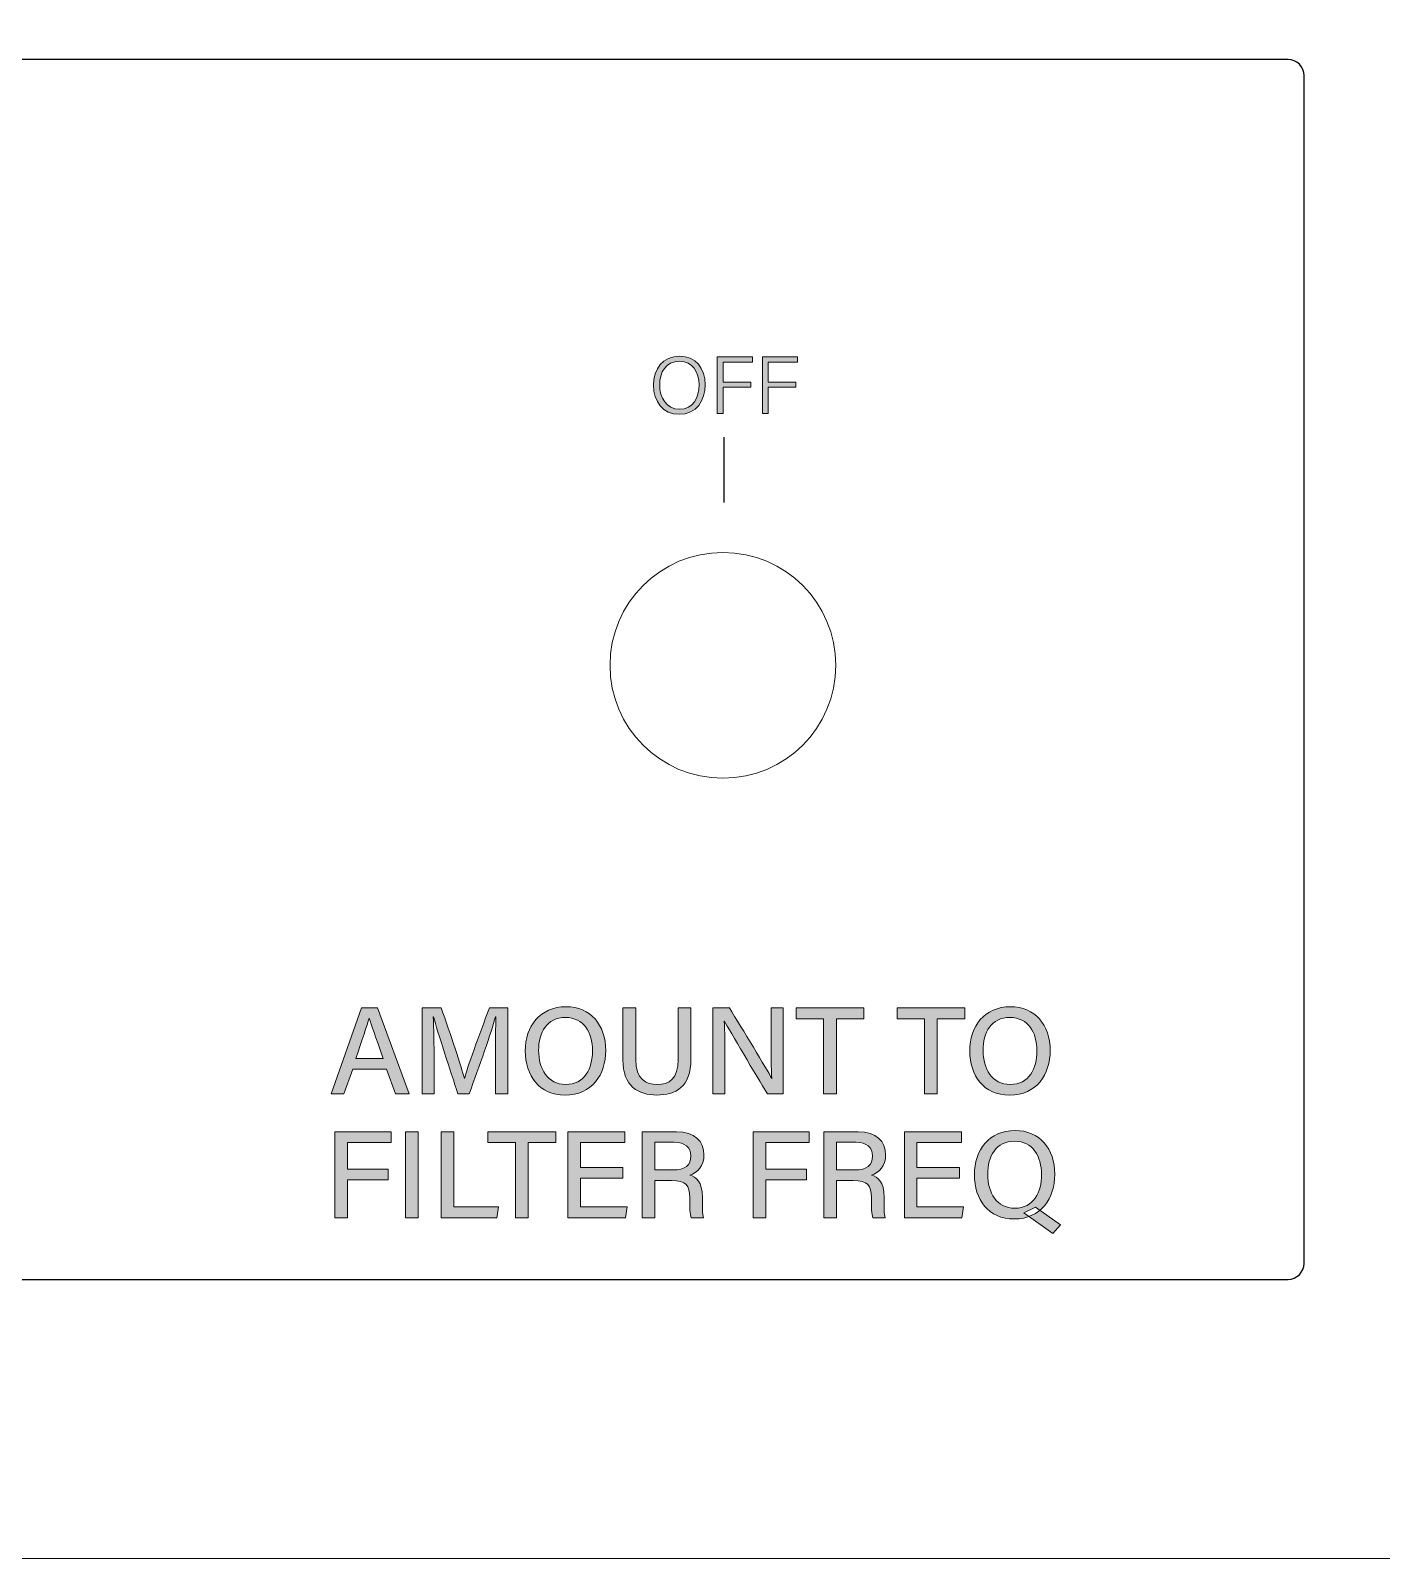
# Model space of a CAD drawing. Header units: millimetres. Extents: x 0 to 175, y 279 to 475.
# Drawn here: x 90.29 to 132.65, y 279.4 to 327.3 of the extents above; entities that cross this region are included whole.
import ezdxf

# ---------------------------------------------------------------- set-up
doc = ezdxf.new("R2010")
doc.units = ezdxf.units.MM
doc.header["$MEASUREMENT"] = 0
for name, color, linetype, lineweight in [('holes', 7, 'Continuous', 0), ('LINES', 7, 'Continuous', 0), ('new text', 7, 'Continuous', 0), ('outline', 7, 'Continuous', 0)]:
    doc.layers.add(name, color=color, linetype=linetype, lineweight=lineweight)

# ---------------------------------------------------------------- blocks, each defined once
blk = doc.blocks.new('Block_23')
at = {"layer": 'new text', "transparency": 33554687}
h = blk.add_hatch(color=7, dxfattribs=at)
h.dxf.hatch_style = 2
edge = h.paths.add_edge_path()
edge.add_spline(control_points=[(110.016, 316.191), (110.016, 315.794), (110.228, 315.431), (110.634, 315.431), (111.071, 315.431), (111.251, 315.79), (111.251, 316.192), (111.251, 316.591), (111.047, 316.935), (110.637, 316.935), (110.205, 316.935), (110.016, 316.581), (110.016, 316.191)], knot_values=[0, 0, 0, 0, 1, 1, 1, 2, 2, 2, 3, 3, 3, 4, 4, 4, 4], degree=3, periodic=0)
edge = h.paths.add_edge_path()
edge.add_spline(control_points=[(111.443, 316.195), (111.443, 315.709), (111.177, 315.271), (110.625, 315.271), (110.116, 315.271), (109.824, 315.674), (109.824, 316.183), (109.824, 316.687), (110.113, 317.095), (110.644, 317.095), (111.136, 317.095), (111.443, 316.716), (111.443, 316.195)], knot_values=[0, 0, 0, 0, 1, 1, 1, 2, 2, 2, 3, 3, 3, 4, 4, 4, 4], degree=3, periodic=0)
h = blk.add_hatch(color=7, dxfattribs=at)
h.dxf.hatch_style = 2
edge = h.paths.add_edge_path()
edge.add_spline(control_points=[(111.823, 317.07), (111.823, 317.07), (112.927, 317.07), (112.927, 317.07), (112.927, 317.07), (112.927, 316.91), (112.927, 316.91), (112.927, 316.91), (112.002, 316.91), (112.002, 316.91), (112.002, 316.91), (112.002, 316.283), (112.002, 316.283), (112.002, 316.283), (112.869, 316.283), (112.869, 316.283), (112.869, 316.283), (112.869, 316.122), (112.869, 316.122), (112.869, 316.122), (112.002, 316.122), (112.002, 316.122), (112.002, 316.122), (112.002, 315.296), (112.002, 315.296), (112.002, 315.296), (111.823, 315.296), (111.823, 315.296), (111.823, 315.296), (111.823, 317.07), (111.823, 317.07)], knot_values=[0, 0, 0, 0, 1, 1, 1, 2, 2, 2, 3, 3, 3, 4, 4, 4, 5, 5, 5, 6, 6, 6, 7, 7, 7, 8, 8, 8, 9, 9, 9, 10, 10, 10, 10], degree=3, periodic=0)
h = blk.add_hatch(color=7, dxfattribs=at)
h.dxf.hatch_style = 2
edge = h.paths.add_edge_path()
edge.add_spline(control_points=[(113.236, 317.07), (113.236, 317.07), (114.34, 317.07), (114.34, 317.07), (114.34, 317.07), (114.34, 316.91), (114.34, 316.91), (114.34, 316.91), (113.415, 316.91), (113.415, 316.91), (113.415, 316.91), (113.415, 316.283), (113.415, 316.283), (113.415, 316.283), (114.282, 316.283), (114.282, 316.283), (114.282, 316.283), (114.282, 316.122), (114.282, 316.122), (114.282, 316.122), (113.415, 316.122), (113.415, 316.122), (113.415, 316.122), (113.415, 315.296), (113.415, 315.296), (113.415, 315.296), (113.236, 315.296), (113.236, 315.296), (113.236, 315.296), (113.236, 317.07), (113.236, 317.07)], knot_values=[0, 0, 0, 0, 1, 1, 1, 2, 2, 2, 3, 3, 3, 4, 4, 4, 5, 5, 5, 6, 6, 6, 7, 7, 7, 8, 8, 8, 9, 9, 9, 10, 10, 10, 10], degree=3, periodic=0)
at = {"layer": 'new text'}
for points, knots in [([(111.443, 316.195), (111.443, 315.709), (111.177, 315.271), (110.625, 315.271), (110.116, 315.271), (109.824, 315.674), (109.824, 316.183), (109.824, 316.687), (110.113, 317.095), (110.644, 317.095), (111.136, 317.095), (111.443, 316.716), (111.443, 316.195)], [0, 0, 0, 0, 1, 1, 1, 2, 2, 2, 3, 3, 3, 4, 4, 4, 4]), ([(110.016, 316.191), (110.016, 315.794), (110.228, 315.431), (110.634, 315.431), (111.071, 315.431), (111.251, 315.79), (111.251, 316.192), (111.251, 316.591), (111.047, 316.935), (110.637, 316.935), (110.205, 316.935), (110.016, 316.581), (110.016, 316.191)], [0, 0, 0, 0, 1, 1, 1, 2, 2, 2, 3, 3, 3, 4, 4, 4, 4]), ([(111.823, 317.07), (111.823, 317.07), (112.927, 317.07), (112.927, 317.07), (112.927, 317.07), (112.927, 316.91), (112.927, 316.91), (112.927, 316.91), (112.002, 316.91), (112.002, 316.91), (112.002, 316.91), (112.002, 316.283), (112.002, 316.283), (112.002, 316.283), (112.869, 316.283), (112.869, 316.283), (112.869, 316.283), (112.869, 316.122), (112.869, 316.122), (112.869, 316.122), (112.002, 316.122), (112.002, 316.122), (112.002, 316.122), (112.002, 315.296), (112.002, 315.296), (112.002, 315.296), (111.823, 315.296), (111.823, 315.296), (111.823, 315.296), (111.823, 317.07), (111.823, 317.07)], [0, 0, 0, 0, 1, 1, 1, 2, 2, 2, 3, 3, 3, 4, 4, 4, 5, 5, 5, 6, 6, 6, 7, 7, 7, 8, 8, 8, 9, 9, 9, 10, 10, 10, 10]), ([(113.236, 317.07), (113.236, 317.07), (114.34, 317.07), (114.34, 317.07), (114.34, 317.07), (114.34, 316.91), (114.34, 316.91), (114.34, 316.91), (113.415, 316.91), (113.415, 316.91), (113.415, 316.91), (113.415, 316.283), (113.415, 316.283), (113.415, 316.283), (114.282, 316.283), (114.282, 316.283), (114.282, 316.283), (114.282, 316.122), (114.282, 316.122), (114.282, 316.122), (113.415, 316.122), (113.415, 316.122), (113.415, 316.122), (113.415, 315.296), (113.415, 315.296), (113.415, 315.296), (113.236, 315.296), (113.236, 315.296), (113.236, 315.296), (113.236, 317.07), (113.236, 317.07)], [0, 0, 0, 0, 1, 1, 1, 2, 2, 2, 3, 3, 3, 4, 4, 4, 5, 5, 5, 6, 6, 6, 7, 7, 7, 8, 8, 8, 9, 9, 9, 10, 10, 10, 10])]:
    blk.add_open_spline(points, degree=3, knots=knots, dxfattribs=at)
blk = doc.blocks.new('Block_27')
at = {"layer": 'new text', "transparency": 33554687}
h = blk.add_hatch(color=7, dxfattribs=at)
h.dxf.hatch_style = 2
edge = h.paths.add_edge_path()
edge.add_spline(control_points=[(101.351, 295.075), (101.107, 295.757), (100.969, 296.131), (100.909, 296.343), (100.909, 296.343), (100.905, 296.343), (100.905, 296.343), (100.839, 296.108), (100.686, 295.658), (100.489, 295.075), (100.489, 295.075), (101.351, 295.075), (101.351, 295.075)], knot_values=[0, 0, 0, 0, 1, 1, 1, 2, 2, 2, 3, 3, 3, 4, 4, 4, 4], degree=3, periodic=0)
edge = h.paths.add_edge_path()
edge.add_spline(control_points=[(100.391, 294.736), (100.391, 294.736), (100.116, 293.963), (100.116, 293.963), (100.116, 293.963), (99.719, 293.963), (99.719, 293.963), (99.719, 293.963), (100.671, 296.658), (100.671, 296.658), (100.671, 296.658), (101.166, 296.658), (101.166, 296.658), (101.166, 296.658), (102.158, 293.963), (102.158, 293.963), (102.158, 293.963), (101.734, 293.963), (101.734, 293.963), (101.734, 293.963), (101.449, 294.736), (101.449, 294.736), (101.449, 294.736), (100.391, 294.736), (100.391, 294.736)], knot_values=[0, 0, 0, 0, 1, 1, 1, 2, 2, 2, 3, 3, 3, 4, 4, 4, 5, 5, 5, 6, 6, 6, 7, 7, 7, 8, 8, 8, 8], degree=3, periodic=0)
h = blk.add_hatch(color=7, dxfattribs=at)
h.dxf.hatch_style = 2
edge = h.paths.add_edge_path()
edge.add_spline(control_points=[(104.865, 295.086), (104.865, 295.578), (104.871, 296.089), (104.882, 296.376), (104.882, 296.376), (104.867, 296.376), (104.867, 296.376), (104.75, 295.918), (104.345, 294.81), (104.045, 293.963), (104.045, 293.963), (103.691, 293.963), (103.691, 293.963), (103.465, 294.662), (103.046, 295.907), (102.925, 296.382), (102.925, 296.382), (102.912, 296.382), (102.912, 296.382), (102.933, 296.07), (102.943, 295.479), (102.943, 295.017), (102.943, 295.017), (102.943, 293.963), (102.943, 293.963), (102.943, 293.963), (102.569, 293.963), (102.569, 293.963), (102.569, 293.963), (102.569, 296.658), (102.569, 296.658), (102.569, 296.658), (103.166, 296.658), (103.166, 296.658), (103.454, 295.847), (103.802, 294.805), (103.892, 294.45), (103.892, 294.45), (103.898, 294.45), (103.898, 294.45), (103.962, 294.728), (104.377, 295.867), (104.676, 296.658), (104.676, 296.658), (105.254, 296.658), (105.254, 296.658), (105.254, 296.658), (105.254, 293.963), (105.254, 293.963), (105.254, 293.963), (104.865, 293.963), (104.865, 293.963), (104.865, 293.963), (104.865, 295.086), (104.865, 295.086)], knot_values=[0, 0, 0, 0, 1, 1, 1, 2, 2, 2, 3, 3, 3, 4, 4, 4, 5, 5, 5, 6, 6, 6, 7, 7, 7, 8, 8, 8, 9, 9, 9, 10, 10, 10, 11, 11, 11, 12, 12, 12, 13, 13, 13, 14, 14, 14, 15, 15, 15, 16, 16, 16, 17, 17, 17, 18, 18, 18, 18], degree=3, periodic=0)
h = blk.add_hatch(color=7, dxfattribs=at)
h.dxf.hatch_style = 2
edge = h.paths.add_edge_path()
edge.add_spline(control_points=[(106.22, 295.322), (106.22, 294.75), (106.505, 294.261), (107.065, 294.261), (107.671, 294.261), (107.908, 294.761), (107.908, 295.319), (107.908, 295.886), (107.639, 296.36), (107.064, 296.36), (106.477, 296.36), (106.22, 295.888), (106.22, 295.322)], knot_values=[0, 0, 0, 0, 1, 1, 1, 2, 2, 2, 3, 3, 3, 4, 4, 4, 4], degree=3, periodic=0)
edge = h.paths.add_edge_path()
edge.add_spline(control_points=[(108.325, 295.325), (108.325, 294.582), (107.903, 293.924), (107.048, 293.924), (106.245, 293.924), (105.802, 294.538), (105.802, 295.311), (105.802, 296.084), (106.261, 296.697), (107.081, 296.697), (107.845, 296.697), (108.325, 296.131), (108.325, 295.325)], knot_values=[0, 0, 0, 0, 1, 1, 1, 2, 2, 2, 3, 3, 3, 4, 4, 4, 4], degree=3, periodic=0)
h = blk.add_hatch(color=7, dxfattribs=at)
h.dxf.hatch_style = 2
edge = h.paths.add_edge_path()
edge.add_spline(control_points=[(109.265, 296.658), (109.265, 296.658), (109.265, 295.039), (109.265, 295.039), (109.265, 294.425), (109.598, 294.256), (109.933, 294.256), (110.324, 294.256), (110.595, 294.441), (110.595, 295.039), (110.595, 295.039), (110.595, 296.658), (110.595, 296.658), (110.595, 296.658), (110.997, 296.658), (110.997, 296.658), (110.997, 296.658), (110.997, 295.06), (110.997, 295.06), (110.997, 294.176), (110.502, 293.928), (109.926, 293.928), (109.355, 293.928), (108.861, 294.195), (108.861, 295.037), (108.861, 295.037), (108.861, 296.658), (108.861, 296.658), (108.861, 296.658), (109.265, 296.658), (109.265, 296.658)], knot_values=[0, 0, 0, 0, 1, 1, 1, 2, 2, 2, 3, 3, 3, 4, 4, 4, 5, 5, 5, 6, 6, 6, 7, 7, 7, 8, 8, 8, 9, 9, 9, 10, 10, 10, 10], degree=3, periodic=0)
h = blk.add_hatch(color=7, dxfattribs=at)
h.dxf.hatch_style = 2
edge = h.paths.add_edge_path()
edge.add_spline(control_points=[(111.685, 293.963), (111.685, 293.963), (111.685, 296.658), (111.685, 296.658), (111.685, 296.658), (112.205, 296.658), (112.205, 296.658), (112.582, 296.033), (113.382, 294.739), (113.528, 294.446), (113.528, 294.446), (113.533, 294.446), (113.533, 294.446), (113.507, 294.78), (113.509, 295.213), (113.509, 295.654), (113.509, 295.654), (113.509, 296.658), (113.509, 296.658), (113.509, 296.658), (113.883, 296.658), (113.883, 296.658), (113.883, 296.658), (113.883, 293.963), (113.883, 293.963), (113.883, 293.963), (113.393, 293.963), (113.393, 293.963), (113.049, 294.537), (112.207, 295.944), (112.045, 296.248), (112.045, 296.248), (112.04, 296.248), (112.04, 296.248), (112.059, 295.954), (112.06, 295.479), (112.06, 294.993), (112.06, 294.993), (112.06, 293.963), (112.06, 293.963), (112.06, 293.963), (111.685, 293.963), (111.685, 293.963)], knot_values=[0, 0, 0, 0, 1, 1, 1, 2, 2, 2, 3, 3, 3, 4, 4, 4, 5, 5, 5, 6, 6, 6, 7, 7, 7, 8, 8, 8, 9, 9, 9, 10, 10, 10, 11, 11, 11, 12, 12, 12, 13, 13, 13, 14, 14, 14, 14], degree=3, periodic=0)
h = blk.add_hatch(color=7, dxfattribs=at)
h.dxf.hatch_style = 2
edge = h.paths.add_edge_path()
edge.add_spline(control_points=[(115.155, 296.32), (115.155, 296.32), (114.294, 296.32), (114.294, 296.32), (114.294, 296.32), (114.294, 296.658), (114.294, 296.658), (114.294, 296.658), (116.418, 296.658), (116.418, 296.658), (116.418, 296.658), (116.418, 296.32), (116.418, 296.32), (116.418, 296.32), (115.557, 296.32), (115.557, 296.32), (115.557, 296.32), (115.557, 293.963), (115.557, 293.963), (115.557, 293.963), (115.155, 293.963), (115.155, 293.963), (115.155, 293.963), (115.155, 296.32), (115.155, 296.32)], knot_values=[0, 0, 0, 0, 1, 1, 1, 2, 2, 2, 3, 3, 3, 4, 4, 4, 5, 5, 5, 6, 6, 6, 7, 7, 7, 8, 8, 8, 8], degree=3, periodic=0)
h = blk.add_hatch(color=7, dxfattribs=at)
h.dxf.hatch_style = 2
edge = h.paths.add_edge_path()
edge.add_spline(control_points=[(118.318, 296.32), (118.318, 296.32), (117.457, 296.32), (117.457, 296.32), (117.457, 296.32), (117.457, 296.658), (117.457, 296.658), (117.457, 296.658), (119.581, 296.658), (119.581, 296.658), (119.581, 296.658), (119.581, 296.32), (119.581, 296.32), (119.581, 296.32), (118.72, 296.32), (118.72, 296.32), (118.72, 296.32), (118.72, 293.963), (118.72, 293.963), (118.72, 293.963), (118.318, 293.963), (118.318, 293.963), (118.318, 293.963), (118.318, 296.32), (118.318, 296.32)], knot_values=[0, 0, 0, 0, 1, 1, 1, 2, 2, 2, 3, 3, 3, 4, 4, 4, 5, 5, 5, 6, 6, 6, 7, 7, 7, 8, 8, 8, 8], degree=3, periodic=0)
h = blk.add_hatch(color=7, dxfattribs=at)
h.dxf.hatch_style = 2
edge = h.paths.add_edge_path()
edge.add_spline(control_points=[(120.155, 295.322), (120.155, 294.75), (120.44, 294.261), (121, 294.261), (121.606, 294.261), (121.843, 294.761), (121.843, 295.319), (121.843, 295.886), (121.574, 296.36), (120.999, 296.36), (120.412, 296.36), (120.155, 295.888), (120.155, 295.322)], knot_values=[0, 0, 0, 0, 1, 1, 1, 2, 2, 2, 3, 3, 3, 4, 4, 4, 4], degree=3, periodic=0)
edge = h.paths.add_edge_path()
edge.add_spline(control_points=[(122.26, 295.325), (122.26, 294.582), (121.838, 293.924), (120.983, 293.924), (120.18, 293.924), (119.737, 294.538), (119.737, 295.311), (119.737, 296.084), (120.196, 296.697), (121.016, 296.697), (121.78, 296.697), (122.26, 296.131), (122.26, 295.325)], knot_values=[0, 0, 0, 0, 1, 1, 1, 2, 2, 2, 3, 3, 3, 4, 4, 4, 4], degree=3, periodic=0)
h = blk.add_hatch(color=7, dxfattribs=at)
h.dxf.hatch_style = 2
edge = h.paths.add_edge_path()
edge.add_spline(control_points=[(99.832, 292.778), (99.832, 292.778), (101.592, 292.778), (101.592, 292.778), (101.592, 292.778), (101.592, 292.439), (101.592, 292.439), (101.592, 292.439), (100.225, 292.439), (100.225, 292.439), (100.225, 292.439), (100.225, 291.605), (100.225, 291.605), (100.225, 291.605), (101.506, 291.605), (101.506, 291.605), (101.506, 291.605), (101.506, 291.266), (101.506, 291.266), (101.506, 291.266), (100.225, 291.266), (100.225, 291.266), (100.225, 291.266), (100.225, 290.082), (100.225, 290.082), (100.225, 290.082), (99.832, 290.082), (99.832, 290.082), (99.832, 290.082), (99.832, 292.778), (99.832, 292.778)], knot_values=[0, 0, 0, 0, 1, 1, 1, 2, 2, 2, 3, 3, 3, 4, 4, 4, 5, 5, 5, 6, 6, 6, 7, 7, 7, 8, 8, 8, 9, 9, 9, 10, 10, 10, 10], degree=3, periodic=0)
h = blk.add_hatch(color=7, dxfattribs=at)
h.dxf.hatch_style = 2
edge = h.paths.add_edge_path()
edge.add_spline(control_points=[(102.447, 292.778), (102.447, 292.778), (102.447, 290.082), (102.447, 290.082), (102.447, 290.082), (102.047, 290.082), (102.047, 290.082), (102.047, 290.082), (102.047, 292.778), (102.047, 292.778), (102.047, 292.778), (102.447, 292.778), (102.447, 292.778)], knot_values=[0, 0, 0, 0, 1, 1, 1, 2, 2, 2, 3, 3, 3, 4, 4, 4, 4], degree=3, periodic=0)
h = blk.add_hatch(color=7, dxfattribs=at)
h.dxf.hatch_style = 2
edge = h.paths.add_edge_path()
edge.add_spline(control_points=[(103.165, 292.778), (103.165, 292.778), (103.565, 292.778), (103.565, 292.778), (103.565, 292.778), (103.565, 290.421), (103.565, 290.421), (103.565, 290.421), (104.959, 290.421), (104.959, 290.421), (104.959, 290.421), (104.906, 290.082), (104.906, 290.082), (104.906, 290.082), (103.165, 290.082), (103.165, 290.082), (103.165, 290.082), (103.165, 292.778), (103.165, 292.778)], knot_values=[0, 0, 0, 0, 1, 1, 1, 2, 2, 2, 3, 3, 3, 4, 4, 4, 5, 5, 5, 6, 6, 6, 6], degree=3, periodic=0)
h = blk.add_hatch(color=7, dxfattribs=at)
h.dxf.hatch_style = 2
edge = h.paths.add_edge_path()
edge.add_spline(control_points=[(105.494, 292.439), (105.494, 292.439), (104.633, 292.439), (104.633, 292.439), (104.633, 292.439), (104.633, 292.778), (104.633, 292.778), (104.633, 292.778), (106.758, 292.778), (106.758, 292.778), (106.758, 292.778), (106.758, 292.439), (106.758, 292.439), (106.758, 292.439), (105.897, 292.439), (105.897, 292.439), (105.897, 292.439), (105.897, 290.082), (105.897, 290.082), (105.897, 290.082), (105.494, 290.082), (105.494, 290.082), (105.494, 290.082), (105.494, 292.439), (105.494, 292.439)], knot_values=[0, 0, 0, 0, 1, 1, 1, 2, 2, 2, 3, 3, 3, 4, 4, 4, 5, 5, 5, 6, 6, 6, 7, 7, 7, 8, 8, 8, 8], degree=3, periodic=0)
h = blk.add_hatch(color=7, dxfattribs=at)
h.dxf.hatch_style = 2
edge = h.paths.add_edge_path()
edge.add_spline(control_points=[(108.861, 291.324), (108.861, 291.324), (107.53, 291.324), (107.53, 291.324), (107.53, 291.324), (107.53, 290.421), (107.53, 290.421), (107.53, 290.421), (108.992, 290.421), (108.992, 290.421), (108.992, 290.421), (108.942, 290.082), (108.942, 290.082), (108.942, 290.082), (107.139, 290.082), (107.139, 290.082), (107.139, 290.082), (107.139, 292.778), (107.139, 292.778), (107.139, 292.778), (108.924, 292.778), (108.924, 292.778), (108.924, 292.778), (108.924, 292.439), (108.924, 292.439), (108.924, 292.439), (107.53, 292.439), (107.53, 292.439), (107.53, 292.439), (107.53, 291.662), (107.53, 291.662), (107.53, 291.662), (108.861, 291.662), (108.861, 291.662), (108.861, 291.662), (108.861, 291.324), (108.861, 291.324)], knot_values=[0, 0, 0, 0, 1, 1, 1, 2, 2, 2, 3, 3, 3, 4, 4, 4, 5, 5, 5, 6, 6, 6, 7, 7, 7, 8, 8, 8, 9, 9, 9, 10, 10, 10, 11, 11, 11, 12, 12, 12, 12], degree=3, periodic=0)
h = blk.add_hatch(color=7, dxfattribs=at)
h.dxf.hatch_style = 2
edge = h.paths.add_edge_path()
edge.add_spline(control_points=[(109.862, 291.581), (109.862, 291.581), (110.43, 291.581), (110.43, 291.581), (110.824, 291.581), (110.994, 291.729), (110.994, 292.017), (110.994, 292.291), (110.816, 292.446), (110.465, 292.446), (110.465, 292.446), (109.862, 292.446), (109.862, 292.446), (109.862, 292.446), (109.862, 291.581), (109.862, 291.581)], knot_values=[0, 0, 0, 0, 1, 1, 1, 2, 2, 2, 3, 3, 3, 4, 4, 4, 5, 5, 5, 5], degree=3, periodic=0)
edge = h.paths.add_edge_path()
edge.add_spline(control_points=[(109.862, 291.249), (109.862, 291.249), (109.862, 290.082), (109.862, 290.082), (109.862, 290.082), (109.467, 290.082), (109.467, 290.082), (109.467, 290.082), (109.467, 292.778), (109.467, 292.778), (109.467, 292.778), (110.545, 292.778), (110.545, 292.778), (111.105, 292.778), (111.405, 292.473), (111.405, 292.053), (111.405, 291.701), (111.204, 291.491), (110.958, 291.418), (111.162, 291.361), (111.355, 291.202), (111.355, 290.731), (111.355, 290.731), (111.355, 290.612), (111.355, 290.612), (111.355, 290.427), (111.348, 290.198), (111.392, 290.082), (111.392, 290.082), (111.005, 290.082), (111.005, 290.082), (110.957, 290.199), (110.958, 290.407), (110.958, 290.666), (110.958, 290.666), (110.958, 290.72), (110.958, 290.72), (110.958, 291.087), (110.856, 291.249), (110.382, 291.249), (110.382, 291.249), (109.862, 291.249), (109.862, 291.249)], knot_values=[0, 0, 0, 0, 1, 1, 1, 2, 2, 2, 3, 3, 3, 4, 4, 4, 5, 5, 5, 6, 6, 6, 7, 7, 7, 8, 8, 8, 9, 9, 9, 10, 10, 10, 11, 11, 11, 12, 12, 12, 13, 13, 13, 14, 14, 14, 14], degree=3, periodic=0)
h = blk.add_hatch(color=7, dxfattribs=at)
h.dxf.hatch_style = 2
edge = h.paths.add_edge_path()
edge.add_spline(control_points=[(112.948, 292.778), (112.948, 292.778), (114.708, 292.778), (114.708, 292.778), (114.708, 292.778), (114.708, 292.439), (114.708, 292.439), (114.708, 292.439), (113.341, 292.439), (113.341, 292.439), (113.341, 292.439), (113.341, 291.605), (113.341, 291.605), (113.341, 291.605), (114.622, 291.605), (114.622, 291.605), (114.622, 291.605), (114.622, 291.266), (114.622, 291.266), (114.622, 291.266), (113.341, 291.266), (113.341, 291.266), (113.341, 291.266), (113.341, 290.082), (113.341, 290.082), (113.341, 290.082), (112.948, 290.082), (112.948, 290.082), (112.948, 290.082), (112.948, 292.778), (112.948, 292.778)], knot_values=[0, 0, 0, 0, 1, 1, 1, 2, 2, 2, 3, 3, 3, 4, 4, 4, 5, 5, 5, 6, 6, 6, 7, 7, 7, 8, 8, 8, 9, 9, 9, 10, 10, 10, 10], degree=3, periodic=0)
h = blk.add_hatch(color=7, dxfattribs=at)
h.dxf.hatch_style = 2
edge = h.paths.add_edge_path()
edge.add_spline(control_points=[(115.559, 291.581), (115.559, 291.581), (116.126, 291.581), (116.126, 291.581), (116.521, 291.581), (116.691, 291.729), (116.691, 292.017), (116.691, 292.291), (116.512, 292.446), (116.162, 292.446), (116.162, 292.446), (115.559, 292.446), (115.559, 292.446), (115.559, 292.446), (115.559, 291.581), (115.559, 291.581)], knot_values=[0, 0, 0, 0, 1, 1, 1, 2, 2, 2, 3, 3, 3, 4, 4, 4, 5, 5, 5, 5], degree=3, periodic=0)
edge = h.paths.add_edge_path()
edge.add_spline(control_points=[(115.559, 291.249), (115.559, 291.249), (115.559, 290.082), (115.559, 290.082), (115.559, 290.082), (115.164, 290.082), (115.164, 290.082), (115.164, 290.082), (115.164, 292.778), (115.164, 292.778), (115.164, 292.778), (116.242, 292.778), (116.242, 292.778), (116.802, 292.778), (117.101, 292.473), (117.101, 292.053), (117.101, 291.701), (116.901, 291.491), (116.655, 291.418), (116.858, 291.361), (117.052, 291.202), (117.052, 290.731), (117.052, 290.731), (117.052, 290.612), (117.052, 290.612), (117.052, 290.427), (117.045, 290.198), (117.088, 290.082), (117.088, 290.082), (116.702, 290.082), (116.702, 290.082), (116.653, 290.199), (116.654, 290.407), (116.654, 290.666), (116.654, 290.666), (116.654, 290.72), (116.654, 290.72), (116.654, 291.087), (116.552, 291.249), (116.078, 291.249), (116.078, 291.249), (115.559, 291.249), (115.559, 291.249)], knot_values=[0, 0, 0, 0, 1, 1, 1, 2, 2, 2, 3, 3, 3, 4, 4, 4, 5, 5, 5, 6, 6, 6, 7, 7, 7, 8, 8, 8, 9, 9, 9, 10, 10, 10, 11, 11, 11, 12, 12, 12, 13, 13, 13, 14, 14, 14, 14], degree=3, periodic=0)
h = blk.add_hatch(color=7, dxfattribs=at)
h.dxf.hatch_style = 2
edge = h.paths.add_edge_path()
edge.add_spline(control_points=[(119.412, 291.324), (119.412, 291.324), (118.081, 291.324), (118.081, 291.324), (118.081, 291.324), (118.081, 290.421), (118.081, 290.421), (118.081, 290.421), (119.544, 290.421), (119.544, 290.421), (119.544, 290.421), (119.493, 290.082), (119.493, 290.082), (119.493, 290.082), (117.69, 290.082), (117.69, 290.082), (117.69, 290.082), (117.69, 292.778), (117.69, 292.778), (117.69, 292.778), (119.475, 292.778), (119.475, 292.778), (119.475, 292.778), (119.475, 292.439), (119.475, 292.439), (119.475, 292.439), (118.081, 292.439), (118.081, 292.439), (118.081, 292.439), (118.081, 291.662), (118.081, 291.662), (118.081, 291.662), (119.412, 291.662), (119.412, 291.662), (119.412, 291.662), (119.412, 291.324), (119.412, 291.324)], knot_values=[0, 0, 0, 0, 1, 1, 1, 2, 2, 2, 3, 3, 3, 4, 4, 4, 5, 5, 5, 6, 6, 6, 7, 7, 7, 8, 8, 8, 9, 9, 9, 10, 10, 10, 11, 11, 11, 12, 12, 12, 12], degree=3, periodic=0)
h = blk.add_hatch(color=7, dxfattribs=at)
h.dxf.hatch_style = 2
edge = h.paths.add_edge_path()
edge.add_spline(control_points=[(121.797, 290.418), (121.797, 290.418), (122.586, 289.863), (122.586, 289.863), (122.586, 289.863), (122.346, 289.587), (122.346, 289.587), (122.346, 289.587), (121.429, 290.233), (121.429, 290.233), (121.429, 290.233), (121.797, 290.418), (121.797, 290.418)], knot_values=[0, 0, 0, 0, 1, 1, 1, 2, 2, 2, 3, 3, 3, 4, 4, 4, 4], degree=3, periodic=0)
edge = h.paths.add_edge_path()
edge.add_spline(control_points=[(120.3, 291.442), (120.3, 290.87), (120.586, 290.38), (121.146, 290.38), (121.751, 290.38), (121.988, 290.881), (121.988, 291.439), (121.988, 292.006), (121.719, 292.48), (121.145, 292.48), (120.557, 292.48), (120.3, 292.007), (120.3, 291.442)], knot_values=[0, 0, 0, 0, 1, 1, 1, 2, 2, 2, 3, 3, 3, 4, 4, 4, 4], degree=3, periodic=0)
edge = h.paths.add_edge_path()
edge.add_spline(control_points=[(122.405, 291.444), (122.405, 290.701), (121.983, 290.043), (121.129, 290.043), (120.325, 290.043), (119.883, 290.657), (119.883, 291.43), (119.883, 292.204), (120.342, 292.817), (121.161, 292.817), (121.926, 292.817), (122.405, 292.25), (122.405, 291.444)], knot_values=[0, 0, 0, 0, 1, 1, 1, 2, 2, 2, 3, 3, 3, 4, 4, 4, 4], degree=3, periodic=0)
at = {"layer": 'new text'}
for points, knots in [([(100.391, 294.736), (100.391, 294.736), (100.116, 293.963), (100.116, 293.963), (100.116, 293.963), (99.719, 293.963), (99.719, 293.963), (99.719, 293.963), (100.671, 296.658), (100.671, 296.658), (100.671, 296.658), (101.166, 296.658), (101.166, 296.658), (101.166, 296.658), (102.158, 293.963), (102.158, 293.963), (102.158, 293.963), (101.734, 293.963), (101.734, 293.963), (101.734, 293.963), (101.449, 294.736), (101.449, 294.736), (101.449, 294.736), (100.391, 294.736), (100.391, 294.736)], [0, 0, 0, 0, 1, 1, 1, 2, 2, 2, 3, 3, 3, 4, 4, 4, 5, 5, 5, 6, 6, 6, 7, 7, 7, 8, 8, 8, 8]), ([(104.865, 295.086), (104.865, 295.578), (104.871, 296.089), (104.882, 296.376), (104.882, 296.376), (104.867, 296.376), (104.867, 296.376), (104.75, 295.918), (104.345, 294.81), (104.045, 293.963), (104.045, 293.963), (103.691, 293.963), (103.691, 293.963), (103.465, 294.662), (103.046, 295.907), (102.925, 296.382), (102.925, 296.382), (102.912, 296.382), (102.912, 296.382), (102.933, 296.07), (102.943, 295.479), (102.943, 295.017), (102.943, 295.017), (102.943, 293.963), (102.943, 293.963), (102.943, 293.963), (102.569, 293.963), (102.569, 293.963), (102.569, 293.963), (102.569, 296.658), (102.569, 296.658), (102.569, 296.658), (103.166, 296.658), (103.166, 296.658), (103.454, 295.847), (103.802, 294.805), (103.892, 294.45), (103.892, 294.45), (103.898, 294.45), (103.898, 294.45), (103.962, 294.728), (104.377, 295.867), (104.676, 296.658), (104.676, 296.658), (105.254, 296.658), (105.254, 296.658), (105.254, 296.658), (105.254, 293.963), (105.254, 293.963), (105.254, 293.963), (104.865, 293.963), (104.865, 293.963), (104.865, 293.963), (104.865, 295.086), (104.865, 295.086)], [0, 0, 0, 0, 1, 1, 1, 2, 2, 2, 3, 3, 3, 4, 4, 4, 5, 5, 5, 6, 6, 6, 7, 7, 7, 8, 8, 8, 9, 9, 9, 10, 10, 10, 11, 11, 11, 12, 12, 12, 13, 13, 13, 14, 14, 14, 15, 15, 15, 16, 16, 16, 17, 17, 17, 18, 18, 18, 18]), ([(108.325, 295.325), (108.325, 294.582), (107.903, 293.924), (107.048, 293.924), (106.245, 293.924), (105.802, 294.538), (105.802, 295.311), (105.802, 296.084), (106.261, 296.697), (107.081, 296.697), (107.845, 296.697), (108.325, 296.131), (108.325, 295.325)], [0, 0, 0, 0, 1, 1, 1, 2, 2, 2, 3, 3, 3, 4, 4, 4, 4]), ([(109.265, 296.658), (109.265, 296.658), (109.265, 295.039), (109.265, 295.039), (109.265, 294.425), (109.598, 294.256), (109.933, 294.256), (110.324, 294.256), (110.595, 294.441), (110.595, 295.039), (110.595, 295.039), (110.595, 296.658), (110.595, 296.658), (110.595, 296.658), (110.997, 296.658), (110.997, 296.658), (110.997, 296.658), (110.997, 295.06), (110.997, 295.06), (110.997, 294.176), (110.502, 293.928), (109.926, 293.928), (109.355, 293.928), (108.861, 294.195), (108.861, 295.037), (108.861, 295.037), (108.861, 296.658), (108.861, 296.658), (108.861, 296.658), (109.265, 296.658), (109.265, 296.658)], [0, 0, 0, 0, 1, 1, 1, 2, 2, 2, 3, 3, 3, 4, 4, 4, 5, 5, 5, 6, 6, 6, 7, 7, 7, 8, 8, 8, 9, 9, 9, 10, 10, 10, 10]), ([(111.685, 293.963), (111.685, 293.963), (111.685, 296.658), (111.685, 296.658), (111.685, 296.658), (112.205, 296.658), (112.205, 296.658), (112.582, 296.033), (113.382, 294.739), (113.528, 294.446), (113.528, 294.446), (113.533, 294.446), (113.533, 294.446), (113.507, 294.78), (113.509, 295.213), (113.509, 295.654), (113.509, 295.654), (113.509, 296.658), (113.509, 296.658), (113.509, 296.658), (113.883, 296.658), (113.883, 296.658), (113.883, 296.658), (113.883, 293.963), (113.883, 293.963), (113.883, 293.963), (113.393, 293.963), (113.393, 293.963), (113.049, 294.537), (112.207, 295.944), (112.045, 296.248), (112.045, 296.248), (112.04, 296.248), (112.04, 296.248), (112.059, 295.954), (112.06, 295.479), (112.06, 294.993), (112.06, 294.993), (112.06, 293.963), (112.06, 293.963), (112.06, 293.963), (111.685, 293.963), (111.685, 293.963)], [0, 0, 0, 0, 1, 1, 1, 2, 2, 2, 3, 3, 3, 4, 4, 4, 5, 5, 5, 6, 6, 6, 7, 7, 7, 8, 8, 8, 9, 9, 9, 10, 10, 10, 11, 11, 11, 12, 12, 12, 13, 13, 13, 14, 14, 14, 14]), ([(115.155, 296.32), (115.155, 296.32), (114.294, 296.32), (114.294, 296.32), (114.294, 296.32), (114.294, 296.658), (114.294, 296.658), (114.294, 296.658), (116.418, 296.658), (116.418, 296.658), (116.418, 296.658), (116.418, 296.32), (116.418, 296.32), (116.418, 296.32), (115.557, 296.32), (115.557, 296.32), (115.557, 296.32), (115.557, 293.963), (115.557, 293.963), (115.557, 293.963), (115.155, 293.963), (115.155, 293.963), (115.155, 293.963), (115.155, 296.32), (115.155, 296.32)], [0, 0, 0, 0, 1, 1, 1, 2, 2, 2, 3, 3, 3, 4, 4, 4, 5, 5, 5, 6, 6, 6, 7, 7, 7, 8, 8, 8, 8]), ([(118.318, 296.32), (118.318, 296.32), (117.457, 296.32), (117.457, 296.32), (117.457, 296.32), (117.457, 296.658), (117.457, 296.658), (117.457, 296.658), (119.581, 296.658), (119.581, 296.658), (119.581, 296.658), (119.581, 296.32), (119.581, 296.32), (119.581, 296.32), (118.72, 296.32), (118.72, 296.32), (118.72, 296.32), (118.72, 293.963), (118.72, 293.963), (118.72, 293.963), (118.318, 293.963), (118.318, 293.963), (118.318, 293.963), (118.318, 296.32), (118.318, 296.32)], [0, 0, 0, 0, 1, 1, 1, 2, 2, 2, 3, 3, 3, 4, 4, 4, 5, 5, 5, 6, 6, 6, 7, 7, 7, 8, 8, 8, 8]), ([(122.26, 295.325), (122.26, 294.582), (121.838, 293.924), (120.983, 293.924), (120.18, 293.924), (119.737, 294.538), (119.737, 295.311), (119.737, 296.084), (120.196, 296.697), (121.016, 296.697), (121.78, 296.697), (122.26, 296.131), (122.26, 295.325)], [0, 0, 0, 0, 1, 1, 1, 2, 2, 2, 3, 3, 3, 4, 4, 4, 4]), ([(101.351, 295.075), (101.107, 295.757), (100.969, 296.131), (100.909, 296.343), (100.909, 296.343), (100.905, 296.343), (100.905, 296.343), (100.839, 296.108), (100.686, 295.658), (100.489, 295.075), (100.489, 295.075), (101.351, 295.075), (101.351, 295.075)], [0, 0, 0, 0, 1, 1, 1, 2, 2, 2, 3, 3, 3, 4, 4, 4, 4]), ([(106.22, 295.322), (106.22, 294.75), (106.505, 294.261), (107.065, 294.261), (107.671, 294.261), (107.908, 294.761), (107.908, 295.319), (107.908, 295.886), (107.639, 296.36), (107.064, 296.36), (106.477, 296.36), (106.22, 295.888), (106.22, 295.322)], [0, 0, 0, 0, 1, 1, 1, 2, 2, 2, 3, 3, 3, 4, 4, 4, 4]), ([(120.155, 295.322), (120.155, 294.75), (120.44, 294.261), (121, 294.261), (121.606, 294.261), (121.843, 294.761), (121.843, 295.319), (121.843, 295.886), (121.574, 296.36), (120.999, 296.36), (120.412, 296.36), (120.155, 295.888), (120.155, 295.322)], [0, 0, 0, 0, 1, 1, 1, 2, 2, 2, 3, 3, 3, 4, 4, 4, 4]), ([(99.832, 292.778), (99.832, 292.778), (101.592, 292.778), (101.592, 292.778), (101.592, 292.778), (101.592, 292.439), (101.592, 292.439), (101.592, 292.439), (100.225, 292.439), (100.225, 292.439), (100.225, 292.439), (100.225, 291.605), (100.225, 291.605), (100.225, 291.605), (101.506, 291.605), (101.506, 291.605), (101.506, 291.605), (101.506, 291.266), (101.506, 291.266), (101.506, 291.266), (100.225, 291.266), (100.225, 291.266), (100.225, 291.266), (100.225, 290.082), (100.225, 290.082), (100.225, 290.082), (99.832, 290.082), (99.832, 290.082), (99.832, 290.082), (99.832, 292.778), (99.832, 292.778)], [0, 0, 0, 0, 1, 1, 1, 2, 2, 2, 3, 3, 3, 4, 4, 4, 5, 5, 5, 6, 6, 6, 7, 7, 7, 8, 8, 8, 9, 9, 9, 10, 10, 10, 10]), ([(102.447, 292.778), (102.447, 292.778), (102.447, 290.082), (102.447, 290.082), (102.447, 290.082), (102.047, 290.082), (102.047, 290.082), (102.047, 290.082), (102.047, 292.778), (102.047, 292.778), (102.047, 292.778), (102.447, 292.778), (102.447, 292.778)], [0, 0, 0, 0, 1, 1, 1, 2, 2, 2, 3, 3, 3, 4, 4, 4, 4]), ([(103.165, 292.778), (103.165, 292.778), (103.565, 292.778), (103.565, 292.778), (103.565, 292.778), (103.565, 290.421), (103.565, 290.421), (103.565, 290.421), (104.959, 290.421), (104.959, 290.421), (104.959, 290.421), (104.906, 290.082), (104.906, 290.082), (104.906, 290.082), (103.165, 290.082), (103.165, 290.082), (103.165, 290.082), (103.165, 292.778), (103.165, 292.778)], [0, 0, 0, 0, 1, 1, 1, 2, 2, 2, 3, 3, 3, 4, 4, 4, 5, 5, 5, 6, 6, 6, 6]), ([(105.494, 292.439), (105.494, 292.439), (104.633, 292.439), (104.633, 292.439), (104.633, 292.439), (104.633, 292.778), (104.633, 292.778), (104.633, 292.778), (106.758, 292.778), (106.758, 292.778), (106.758, 292.778), (106.758, 292.439), (106.758, 292.439), (106.758, 292.439), (105.897, 292.439), (105.897, 292.439), (105.897, 292.439), (105.897, 290.082), (105.897, 290.082), (105.897, 290.082), (105.494, 290.082), (105.494, 290.082), (105.494, 290.082), (105.494, 292.439), (105.494, 292.439)], [0, 0, 0, 0, 1, 1, 1, 2, 2, 2, 3, 3, 3, 4, 4, 4, 5, 5, 5, 6, 6, 6, 7, 7, 7, 8, 8, 8, 8]), ([(108.861, 291.324), (108.861, 291.324), (107.53, 291.324), (107.53, 291.324), (107.53, 291.324), (107.53, 290.421), (107.53, 290.421), (107.53, 290.421), (108.992, 290.421), (108.992, 290.421), (108.992, 290.421), (108.942, 290.082), (108.942, 290.082), (108.942, 290.082), (107.139, 290.082), (107.139, 290.082), (107.139, 290.082), (107.139, 292.778), (107.139, 292.778), (107.139, 292.778), (108.924, 292.778), (108.924, 292.778), (108.924, 292.778), (108.924, 292.439), (108.924, 292.439), (108.924, 292.439), (107.53, 292.439), (107.53, 292.439), (107.53, 292.439), (107.53, 291.662), (107.53, 291.662), (107.53, 291.662), (108.861, 291.662), (108.861, 291.662), (108.861, 291.662), (108.861, 291.324), (108.861, 291.324)], [0, 0, 0, 0, 1, 1, 1, 2, 2, 2, 3, 3, 3, 4, 4, 4, 5, 5, 5, 6, 6, 6, 7, 7, 7, 8, 8, 8, 9, 9, 9, 10, 10, 10, 11, 11, 11, 12, 12, 12, 12]), ([(109.862, 291.249), (109.862, 291.249), (109.862, 290.082), (109.862, 290.082), (109.862, 290.082), (109.467, 290.082), (109.467, 290.082), (109.467, 290.082), (109.467, 292.778), (109.467, 292.778), (109.467, 292.778), (110.545, 292.778), (110.545, 292.778), (111.105, 292.778), (111.405, 292.473), (111.405, 292.053), (111.405, 291.701), (111.204, 291.491), (110.958, 291.418), (111.162, 291.361), (111.355, 291.202), (111.355, 290.731), (111.355, 290.731), (111.355, 290.612), (111.355, 290.612), (111.355, 290.427), (111.348, 290.198), (111.392, 290.082), (111.392, 290.082), (111.005, 290.082), (111.005, 290.082), (110.957, 290.199), (110.958, 290.407), (110.958, 290.666), (110.958, 290.666), (110.958, 290.72), (110.958, 290.72), (110.958, 291.087), (110.856, 291.249), (110.382, 291.249), (110.382, 291.249), (109.862, 291.249), (109.862, 291.249)], [0, 0, 0, 0, 1, 1, 1, 2, 2, 2, 3, 3, 3, 4, 4, 4, 5, 5, 5, 6, 6, 6, 7, 7, 7, 8, 8, 8, 9, 9, 9, 10, 10, 10, 11, 11, 11, 12, 12, 12, 13, 13, 13, 14, 14, 14, 14]), ([(112.948, 292.778), (112.948, 292.778), (114.708, 292.778), (114.708, 292.778), (114.708, 292.778), (114.708, 292.439), (114.708, 292.439), (114.708, 292.439), (113.341, 292.439), (113.341, 292.439), (113.341, 292.439), (113.341, 291.605), (113.341, 291.605), (113.341, 291.605), (114.622, 291.605), (114.622, 291.605), (114.622, 291.605), (114.622, 291.266), (114.622, 291.266), (114.622, 291.266), (113.341, 291.266), (113.341, 291.266), (113.341, 291.266), (113.341, 290.082), (113.341, 290.082), (113.341, 290.082), (112.948, 290.082), (112.948, 290.082), (112.948, 290.082), (112.948, 292.778), (112.948, 292.778)], [0, 0, 0, 0, 1, 1, 1, 2, 2, 2, 3, 3, 3, 4, 4, 4, 5, 5, 5, 6, 6, 6, 7, 7, 7, 8, 8, 8, 9, 9, 9, 10, 10, 10, 10]), ([(115.559, 291.249), (115.559, 291.249), (115.559, 290.082), (115.559, 290.082), (115.559, 290.082), (115.164, 290.082), (115.164, 290.082), (115.164, 290.082), (115.164, 292.778), (115.164, 292.778), (115.164, 292.778), (116.242, 292.778), (116.242, 292.778), (116.802, 292.778), (117.101, 292.473), (117.101, 292.053), (117.101, 291.701), (116.901, 291.491), (116.655, 291.418), (116.858, 291.361), (117.052, 291.202), (117.052, 290.731), (117.052, 290.731), (117.052, 290.612), (117.052, 290.612), (117.052, 290.427), (117.045, 290.198), (117.088, 290.082), (117.088, 290.082), (116.702, 290.082), (116.702, 290.082), (116.653, 290.199), (116.654, 290.407), (116.654, 290.666), (116.654, 290.666), (116.654, 290.72), (116.654, 290.72), (116.654, 291.087), (116.552, 291.249), (116.078, 291.249), (116.078, 291.249), (115.559, 291.249), (115.559, 291.249)], [0, 0, 0, 0, 1, 1, 1, 2, 2, 2, 3, 3, 3, 4, 4, 4, 5, 5, 5, 6, 6, 6, 7, 7, 7, 8, 8, 8, 9, 9, 9, 10, 10, 10, 11, 11, 11, 12, 12, 12, 13, 13, 13, 14, 14, 14, 14]), ([(119.412, 291.324), (119.412, 291.324), (118.081, 291.324), (118.081, 291.324), (118.081, 291.324), (118.081, 290.421), (118.081, 290.421), (118.081, 290.421), (119.544, 290.421), (119.544, 290.421), (119.544, 290.421), (119.493, 290.082), (119.493, 290.082), (119.493, 290.082), (117.69, 290.082), (117.69, 290.082), (117.69, 290.082), (117.69, 292.778), (117.69, 292.778), (117.69, 292.778), (119.475, 292.778), (119.475, 292.778), (119.475, 292.778), (119.475, 292.439), (119.475, 292.439), (119.475, 292.439), (118.081, 292.439), (118.081, 292.439), (118.081, 292.439), (118.081, 291.662), (118.081, 291.662), (118.081, 291.662), (119.412, 291.662), (119.412, 291.662), (119.412, 291.662), (119.412, 291.324), (119.412, 291.324)], [0, 0, 0, 0, 1, 1, 1, 2, 2, 2, 3, 3, 3, 4, 4, 4, 5, 5, 5, 6, 6, 6, 7, 7, 7, 8, 8, 8, 9, 9, 9, 10, 10, 10, 11, 11, 11, 12, 12, 12, 12]), ([(122.405, 291.444), (122.405, 290.701), (121.983, 290.043), (121.129, 290.043), (120.325, 290.043), (119.883, 290.657), (119.883, 291.43), (119.883, 292.204), (120.342, 292.817), (121.161, 292.817), (121.926, 292.817), (122.405, 292.25), (122.405, 291.444)], [0, 0, 0, 0, 1, 1, 1, 2, 2, 2, 3, 3, 3, 4, 4, 4, 4]), ([(109.862, 291.581), (109.862, 291.581), (110.43, 291.581), (110.43, 291.581), (110.824, 291.581), (110.994, 291.729), (110.994, 292.017), (110.994, 292.291), (110.816, 292.446), (110.465, 292.446), (110.465, 292.446), (109.862, 292.446), (109.862, 292.446), (109.862, 292.446), (109.862, 291.581), (109.862, 291.581)], [0, 0, 0, 0, 1, 1, 1, 2, 2, 2, 3, 3, 3, 4, 4, 4, 5, 5, 5, 5]), ([(115.559, 291.581), (115.559, 291.581), (116.126, 291.581), (116.126, 291.581), (116.521, 291.581), (116.691, 291.729), (116.691, 292.017), (116.691, 292.291), (116.512, 292.446), (116.162, 292.446), (116.162, 292.446), (115.559, 292.446), (115.559, 292.446), (115.559, 292.446), (115.559, 291.581), (115.559, 291.581)], [0, 0, 0, 0, 1, 1, 1, 2, 2, 2, 3, 3, 3, 4, 4, 4, 5, 5, 5, 5]), ([(120.3, 291.442), (120.3, 290.87), (120.586, 290.38), (121.146, 290.38), (121.751, 290.38), (121.988, 290.881), (121.988, 291.439), (121.988, 292.006), (121.719, 292.48), (121.145, 292.48), (120.557, 292.48), (120.3, 292.007), (120.3, 291.442)], [0, 0, 0, 0, 1, 1, 1, 2, 2, 2, 3, 3, 3, 4, 4, 4, 4]), ([(121.797, 290.418), (121.797, 290.418), (122.586, 289.863), (122.586, 289.863), (122.586, 289.863), (122.346, 289.587), (122.346, 289.587), (122.346, 289.587), (121.429, 290.233), (121.429, 290.233), (121.429, 290.233), (121.797, 290.418), (121.797, 290.418)], [0, 0, 0, 0, 1, 1, 1, 2, 2, 2, 3, 3, 3, 4, 4, 4, 4])]:
    blk.add_open_spline(points, degree=3, knots=knots, dxfattribs=at)

msp = doc.modelspace()

# ---------------------------------------------------------------- linework, layer by layer
at = {"layer": 'holes', "color": 1, "lineweight": 9}
msp.add_circle((111.999, 307.401), 3.54, dxfattribs=at)
at = {"layer": 'LINES', "color": 7, "lineweight": 25}
msp.add_open_spline([(129.719, 288.15), (129.719, 288.15), (7.689, 288.15), (7.689, 288.15), (7.414, 288.15), (7.189, 288.375), (7.189, 288.65), (7.189, 288.65), (7.189, 325.892), (7.189, 325.892), (7.189, 326.167), (7.414, 326.392), (7.689, 326.392), (7.689, 326.392), (129.719, 326.392), (129.719, 326.392), (129.994, 326.392), (130.219, 326.167), (130.219, 325.892), (130.219, 325.892), (130.219, 288.65), (130.219, 288.65), (130.219, 288.375), (129.994, 288.15), (129.719, 288.15)], degree=3, knots=[0, 0, 0, 0, 1, 1, 1, 2, 2, 2, 3, 3, 3, 4, 4, 4, 5, 5, 5, 6, 6, 6, 7, 7, 7, 8, 8, 8, 8], dxfattribs=at)
at = {"layer": 'new text', "color": 7, "lineweight": 25}
msp.add_line((112.029, 314.551), (112.029, 312.507), dxfattribs=at)
at = {"layer": 'outline', "color": 7, "lineweight": 9}
msp.add_lwpolyline([(0, 475.399), (175.001, 475.399), (175.001, 279.4), (0, 279.4), (0, 300.401), (0, 475.399)], dxfattribs=at)

# ---------------------------------------------------------------- block references
at = {"layer": 'new text'}
for name in ['Block_23', 'Block_27']:
    msp.add_blockref(name, (0, 0), dxfattribs=at)

doc.saveas('drawing.dxf')
